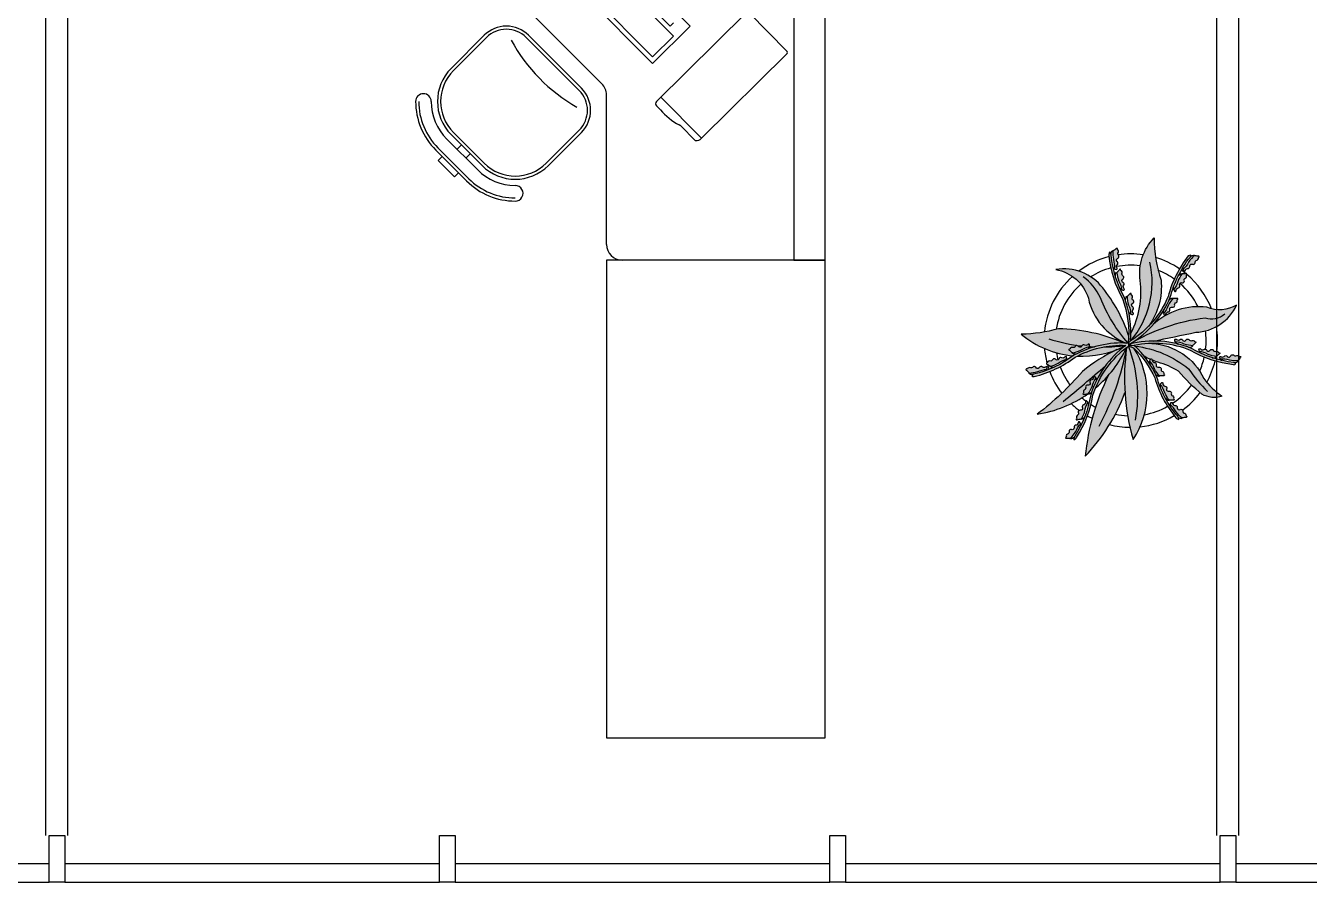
# Model space of a CAD drawing. Header units: millimetres. Extents: x 0 to 86.4, y -30.6 to 19.1.
# Drawn here: x 7.53 to 11.641, y -0.2 to 2.544 of the extents above; entities that cross this region are included whole.
import ezdxf

# ---------------------------------------------------------------- set-up
doc = ezdxf.new("R2010")
doc.units = ezdxf.units.MM
for name, color, linetype in [('AR-DIV', 2, 'Continuous'), ('AR-ESQ', 2, 'Continuous'), ('AR-MOB', 2, 'Continuous')]:
    doc.layers.add(name, color=color, linetype=linetype)

# ---------------------------------------------------------------- blocks, each defined once
blk = doc.blocks.new('vasoagave')
h = blk.add_hatch(color=46)
h.paths.add_polyline_path([(37.8742, -5.5453, 0.053592), (37.8766, -5.5423, 0.407602), (37.8766, -5.5391, 0.137601), (37.8747, -5.5391, -0.346374), (37.8706, -5.5375, 0.235862), (37.8638, -5.5368, -0.475919), (37.8532, -5.536, 0.424909), (37.8448, -5.5392, -0.556425), (37.8348, -5.5434, 0.388854), (37.8264, -5.5407, -0.373235), (37.8146, -5.5447, 0.553418), (37.8089, -5.546, 0.171279), (37.8129, -5.5526, -0.105749), (37.8417, -5.554, 0.046094), (37.8678, -5.5539, 0.017076), (37.8703, -5.5516, 0.020786), (37.8711, -5.5502, -0.029999)])
h.paths.add_polyline_path([(37.959, -5.5576, 0.137601), (37.9572, -5.5574, -0.346374), (37.9532, -5.5556, 0.235862), (37.9464, -5.5544, -0.475919), (37.936, -5.5528, 0.424909), (37.9274, -5.5554, -0.556425), (37.9171, -5.5588, 0.388854), (37.9089, -5.5556, -0.373235), (37.8968, -5.5587, 0.553418), (37.891, -5.5596, 0.171279), (37.8946, -5.5665, -0.105749), (37.9232, -5.57, 0.046094), (37.9492, -5.5717, 0.017076), (37.9519, -5.5696, 0.020786), (37.9528, -5.5683, -0.029999), (37.9562, -5.5636, 0.053592), (37.9589, -5.5608, 0.407602)])
h.paths.add_polyline_path([(38.0252, -5.5611, 0.053592), (38.0272, -5.5578, 0.407602), (38.0268, -5.5547, 0.137601), (38.0249, -5.5549, -0.346374), (38.0206, -5.5539, 0.235862), (38.0138, -5.5541, -0.475919), (38.0032, -5.5548, 0.424909), (37.9953, -5.559, -0.556425), (37.986, -5.5646, 0.388854), (37.9773, -5.5631, -0.373235), (37.9661, -5.5686, 0.553418), (37.9606, -5.5707, 0.171279), (37.9655, -5.5767, -0.105749), (37.9942, -5.5742, 0.046094), (38.0201, -5.5706, 0.017076), (38.0223, -5.5679, 0.020786), (38.0229, -5.5665, -0.029999)])
h.paths.add_polyline_path([(37.8487, -5.4128, 0.017076), (37.8489, -5.4094, 0.020786), (37.8486, -5.4078, -0.029999), (37.8473, -5.4021, 0.053592), (37.8471, -5.3983, 0.407602), (37.8448, -5.396, 0.137601), (37.8435, -5.3972, -0.346374), (37.8394, -5.399, 0.235862), (37.834, -5.4032, -0.475919), (37.8258, -5.4098, 0.424909), (37.8219, -5.4179, -0.556425), (37.8176, -5.4279, 0.388854), (37.8097, -5.4318, -0.373235), (37.8038, -5.4428, 0.553418), (37.8006, -5.4477, 0.171279), (37.8081, -5.4497, -0.105749), (37.8299, -5.4309, 0.046094)])
h.paths.add_polyline_path([(37.9199, -5.3695, 0.017076), (37.9204, -5.3662, 0.020786), (37.9202, -5.3646, -0.029999), (37.9194, -5.3588, 0.053592), (37.9194, -5.3549, 0.407602), (37.9173, -5.3525, 0.137601), (37.9159, -5.3537, -0.346374), (37.9116, -5.3551, 0.235862), (37.9059, -5.3589, -0.475919), (37.8973, -5.3649, 0.424909), (37.8928, -5.3727, -0.556425), (37.8878, -5.3823, 0.388854), (37.8796, -5.3856, -0.373235), (37.873, -5.3962, 0.553418), (37.8694, -5.4008, 0.171279), (37.8768, -5.4034, -0.105749), (37.8999, -5.3862, 0.046094)])
h.paths.add_polyline_path([(37.9704, -5.3198, 0.017076), (37.9702, -5.3164, 0.020786), (37.9696, -5.3149, -0.029999), (37.9676, -5.3094, 0.053592), (37.9669, -5.3056, 0.407602), (37.9643, -5.3037, 0.137601), (37.9632, -5.3051, -0.346374), (37.9593, -5.3074, 0.235862), (37.9545, -5.3123, -0.475919), (37.9474, -5.32, 0.424909), (37.9446, -5.3285, -0.556425), (37.9416, -5.339, 0.388854), (37.9343, -5.3439, -0.373235), (37.93, -5.3556, 0.553418), (37.9275, -5.3609, 0.171279), (37.9352, -5.3619, -0.105749), (37.9542, -5.3403, 0.046094)])
h.paths.add_polyline_path([(37.6313, -5.2454, 0.235862), (37.6288, -5.239, -0.346374), (37.6262, -5.2354, 0.137601), (37.6257, -5.2336, 0.407602), (37.6226, -5.2344, 0.053592), (37.6204, -5.2376, -0.029999), (37.6164, -5.2418, 0.020786), (37.6152, -5.2429, 0.017076), (37.6137, -5.246, 0.046094), (37.6204, -5.2712, -0.105749), (37.6294, -5.2986, 0.171279), (37.6368, -5.3007, 0.553418), (37.6366, -5.2949, -0.373235), (37.6373, -5.2824, 0.388854), (37.6325, -5.275, -0.556425), (37.634, -5.2642, 0.424909), (37.6348, -5.2553, -0.475919)])
h.paths.add_polyline_path([(37.6629, -5.3164, -0.475919), (37.6574, -5.3074, 0.235862), (37.6536, -5.3017, -0.346374), (37.6503, -5.2987, 0.137601), (37.6495, -5.2971, 0.407602), (37.6466, -5.2985, 0.053592), (37.6451, -5.3021, -0.029999), (37.642, -5.307, 0.020786), (37.6412, -5.3084, 0.017076), (37.6403, -5.3117, 0.046094), (37.6521, -5.3349, -0.105749), (37.6665, -5.3599, 0.171279), (37.6742, -5.3604, 0.553418), (37.6728, -5.3548, -0.373235), (37.6709, -5.3424, 0.388854), (37.6647, -5.3362, -0.556425), (37.6639, -5.3253, 0.424909)])
h.paths.add_polyline_path([(37.7059, -5.3767, 0.235862), (37.7026, -5.3707, -0.346374), (37.6995, -5.3674, 0.137601), (37.6987, -5.3658, 0.407602), (37.6958, -5.367, 0.053592), (37.694, -5.3704, -0.029999), (37.6906, -5.3751, 0.020786), (37.6897, -5.3764, 0.017076), (37.6885, -5.3796, 0.046094), (37.6986, -5.4037, -0.105749), (37.7112, -5.4296, 0.171279), (37.7188, -5.4307, 0.553418), (37.7178, -5.425, -0.373235), (37.7168, -5.4126, 0.388854), (37.7111, -5.4058, -0.556425), (37.7111, -5.395, 0.424909), (37.7107, -5.386, -0.475919)])
h.paths.add_polyline_path([(37.6291, -5.4928, 0.424909), (37.6227, -5.4866, -0.475919), (37.6127, -5.4831, 0.235862), (37.6062, -5.4811, -0.346374), (37.6017, -5.4808, 0.137601), (37.6, -5.4801, 0.407602), (37.5987, -5.483, 0.053592), (37.5998, -5.4868, -0.029999), (37.6006, -5.4925, 0.020786), (37.6008, -5.4941, 0.017076), (37.6022, -5.4972, 0.046094), (37.6261, -5.5077, -0.105749), (37.6531, -5.5178, 0.171279), (37.6594, -5.5133, 0.553418), (37.6547, -5.5099, -0.373235), (37.6454, -5.5015, 0.388854), (37.6366, -5.5006, -0.556425)])
h.paths.add_polyline_path([(37.5638, -5.4824, 0.388854), (37.555, -5.4822, -0.556425), (37.5469, -5.4749, 0.424909), (37.54, -5.4692, -0.475919), (37.5299, -5.4664, 0.235862), (37.5232, -5.4649, -0.346374), (37.5187, -5.465, 0.137601), (37.517, -5.4644, 0.407602), (37.5159, -5.4674, 0.053592), (37.5173, -5.471, -0.029999), (37.5185, -5.4767, 0.020786), (37.5188, -5.4783, 0.017076), (37.5204, -5.4813, 0.046094), (37.545, -5.49, -0.105749), (37.5726, -5.4981, 0.171279), (37.5786, -5.4932, 0.553418), (37.5737, -5.4901, -0.373235)])
h.paths.add_polyline_path([(37.4831, -5.4513, 0.424909), (37.4776, -5.4443, -0.475919), (37.4681, -5.4395, 0.235862), (37.462, -5.4366, -0.346374), (37.4576, -5.4358, 0.137601), (37.456, -5.4348, 0.407602), (37.4543, -5.4375, 0.053592), (37.4549, -5.4414, -0.029999), (37.4549, -5.4472, 0.020786), (37.4549, -5.4488, 0.017076), (37.4558, -5.4521, 0.046094), (37.4781, -5.4657, -0.105749), (37.5035, -5.4793, 0.171279), (37.5103, -5.4757, 0.553418), (37.5061, -5.4717, -0.373235), (37.498, -5.4622, 0.388854), (37.4895, -5.4601, -0.556425)])
for color, points in [(46, [(37.6808, -5.383, -0.104349), (37.6108, -5.259, 0.179677), (37.6062, -5.2532, 0.208387), (37.6039, -5.2611, 0.103963), (37.6749, -5.3874, -0.152999), (37.7246, -5.5666), (37.7262, -5.5765), (37.7315, -5.5756, -0.001738), (37.7317, -5.5714, 0.157105)]), (83, [(37.8208, -5.222, -0.243548), (37.7734, -5.304, 0.225409), (37.7222, -5.4776, -0.074441), (37.7317, -5.5714, 0.001738), (37.7315, -5.5756, -0.060767), (37.7663, -5.5069, 0.004947), (37.8191, -5.379, 0.285927)]), (83, [(37.6191, -5.3767, -0.08539), (37.4946, -5.3184, 0.235391), (37.5821, -5.4323, -0.152612), (37.7046, -5.5518, -0.019581), (37.7246, -5.5666, 0.060524), (37.718, -5.4919, 0.179352)]), (46, [(37.8581, -5.4253, 0.103963), (37.9734, -5.3376, 0.157902), (37.9744, -5.3296, 0.197688), (37.9679, -5.3328, -0.104349), (37.8545, -5.4189, 0.160516), (37.7315, -5.5756), (37.739, -5.5737), (37.7433, -5.5652, -0.148652)]), (83, [(37.8908, -5.4946, 0.048472), (37.9943, -5.4739, 0.225349), (38.0358, -5.4247, -0.082686), (37.9564, -5.4411, 0.275327), (37.7697, -5.515, 0.045664), (37.7433, -5.5652, -0.03625), (37.7889, -5.5584, 0.019389), (37.8093, -5.5473, -0.029643), (37.8089, -5.546, -0.501117), (37.8142, -5.5443, 0.016296), (37.8303, -5.5334, -0.065712)]), (46, [(37.5989, -5.505, -0.104349), (37.4627, -5.4634, 0.136677), (37.4516, -5.4618, 0.148775), (37.4592, -5.4698, 0.103963), (37.5977, -5.5122, -0.117548), (37.7263, -5.5775), (37.7246, -5.5666, 0.111316)]), (83, [(37.7071, -5.5624, 0.086981), (37.5344, -5.5448, 0.27519), (37.4006, -5.6362, -0.282193), (37.5357, -5.6018, 0.24691), (37.7223, -5.5828, -0.005218), (37.7263, -5.5775, 0.019634)]), (46, [(37.7276, -5.5878, 0.156141), (37.7954, -5.7697, -0.104349), (37.8763, -5.8869, 0.136677), (37.8839, -5.895, 0.148775), (37.883, -5.884, 0.103963), (37.8008, -5.7647, -0.160083), (37.7347, -5.5822), (37.7262, -5.5765), (37.7263, -5.5775, 0.142807), (37.6605, -5.7431, -0.104436), (37.6382, -5.8838, 0.239734), (37.6391, -5.8919, 0.266782), (37.645, -5.8863, 0.103963), (37.6678, -5.7432, -0.136366)]), (83, [(37.7347, -5.5822), (37.739, -5.5737), (37.7315, -5.5756), (37.7262, -5.5765)]), (46, [(37.8677, -5.5624, 0.098686), (37.7433, -5.5652), (37.739, -5.5737), (37.7347, -5.5822), (37.75, -5.5712, -0.094063), (37.866, -5.5695, 0.103963), (38.0099, -5.5855, 0.148775), (38.02, -5.5812, 0.136677), (38.0092, -5.5783, -0.104349)]), (83, [(37.7347, -5.5822, 0.00567), (37.735, -5.5892, 0.105085), (37.9901, -5.7379, 0.297744), (37.75, -5.5712)]), (83, [(37.735, -5.5892, -0.070439), (37.7757, -5.687, 0.092004), (37.9484, -5.895, 0.101098), (37.8515, -5.6751, -0.051082)])]:
    blk.add_hatch(color=color).paths.add_polyline_path(points)
h = blk.add_hatch(color=83)
h.paths.add_polyline_path([(37.6752, -5.6732, -0.075669), (37.7186, -5.5878, 0.099077), (37.5626, -5.736, -0.060442), (37.5101, -5.8441, 0.151104), (37.6606, -5.7459, 0.002055), (37.6605, -5.7431, -0.008291), (37.6617, -5.7326, -0.26631), (37.6514, -5.7433, 0.00464), (37.6523, -5.7409, -0.017076), (37.6495, -5.7427, -0.020786), (37.6479, -5.7431, 0.029999), (37.6423, -5.7447, -0.053592), (37.6388, -5.7463, -0.407602), (37.6357, -5.7454, -0.151372), (37.6363, -5.7434, 0.332142), (37.6358, -5.7392, -0.235862), (37.6369, -5.7324, 0.475919), (37.6389, -5.7221, -0.424909), (37.6442, -5.7148, 0.556425), (37.6509, -5.7063, -0.388854), (37.6506, -5.6975, 0.373235), (37.6576, -5.6871, -0.553418), (37.6603, -5.682, -0.141541), (37.6651, -5.6864, 0.007335)])
h.paths.add_polyline_path([(37.7279, -5.5929, -0.003994), (37.7276, -5.5878, -0.031114), (37.6923, -5.6489, 0.072811), (37.6686, -5.7358, 0.129319)])
h = blk.add_hatch(color=83)
h.paths.add_polyline_path([(37.7279, -5.5929, -0.021597), (37.7232, -5.6187, 0.060076), (37.7186, -5.7497, -0.054246), (37.7501, -5.9461, 0.11749), (37.7877, -5.775, -0.010227), (37.7871, -5.777, -0.020786), (37.7863, -5.7784, 0.029999), (37.7833, -5.7834, -0.053592), (37.7819, -5.787, -0.407602), (37.779, -5.7884, -0.151372), (37.7781, -5.7867, 0.332142), (37.7748, -5.7839, -0.235862), (37.771, -5.7782, 0.475919), (37.7653, -5.7693, -0.424909), (37.7641, -5.7604, 0.556425), (37.7631, -5.7496, -0.388854), (37.7568, -5.7435, 0.373235), (37.7547, -5.7312, -0.553418), (37.7531, -5.7255, -0.171279), (37.7609, -5.7259, -0.004308), (37.7605, -5.7248, -0.168963), (37.7702, -5.7326, -0.116186)])
h.paths.add_polyline_path([(37.735, -5.5892, 0.13322), (37.7858, -5.7439, 0.109044)])
h = blk.add_hatch(color=46)
h.paths.add_polyline_path([(37.6657, -5.6876, 0.171279), (37.6603, -5.682, 0.553418), (37.6576, -5.6871, -0.373235), (37.6506, -5.6975, 0.388854), (37.6509, -5.7063, -0.556425), (37.6442, -5.7148, 0.424909), (37.6389, -5.7221, -0.475919), (37.6369, -5.7324, 0.235862), (37.6358, -5.7392, -0.346374), (37.6362, -5.7436, 0.137601), (37.6357, -5.7454, 0.407602), (37.6388, -5.7463, 0.053592), (37.6423, -5.7447, -0.029999), (37.6479, -5.7431, 0.020786), (37.6495, -5.7427, 0.017076), (37.6523, -5.7409, 0.046094), (37.6594, -5.7157, -0.105749)])
h.paths.add_polyline_path([(37.6531, -5.7985, -0.105749), (37.6573, -5.77, 0.171279), (37.6516, -5.7648, 0.553418), (37.6492, -5.7701, -0.373235), (37.643, -5.7809, 0.388854), (37.644, -5.7897, -0.556425), (37.6379, -5.7987, 0.424909), (37.6332, -5.8063, -0.475919), (37.6319, -5.8168, 0.235862), (37.6312, -5.8236, -0.346374), (37.632, -5.828, 0.137601), (37.6316, -5.8298, 0.407602), (37.6348, -5.8305, 0.053592), (37.6382, -5.8286, -0.029999), (37.6436, -5.8266, 0.020786), (37.6451, -5.8261, 0.017076), (37.6479, -5.8241, 0.046094)])
h.paths.add_polyline_path([(37.6483, -5.8411, 0.171279), (37.6438, -5.8348, 0.553418), (37.6404, -5.8396, -0.373235), (37.6321, -5.8489, 0.388854), (37.6312, -5.8576, -0.556425), (37.6234, -5.8652, 0.424909), (37.6172, -5.8717, -0.475919), (37.6138, -5.8816, 0.235862), (37.6117, -5.8882, -0.346374), (37.6115, -5.8926, 0.137601), (37.6108, -5.8943, 0.407602), (37.6137, -5.8956, 0.053592), (37.6174, -5.8945, -0.029999), (37.6232, -5.8937, 0.020786), (37.6248, -5.8935, 0.017076), (37.6279, -5.8921, 0.046094), (37.6383, -5.8681, -0.105749)])
h.paths.add_polyline_path([(37.7757, -5.7506, -0.105749), (37.7609, -5.7259, 0.171279), (37.7531, -5.7255, 0.553418), (37.7547, -5.7312, -0.373235), (37.7568, -5.7435, 0.388854), (37.7631, -5.7496, -0.556425), (37.7641, -5.7604, 0.424909), (37.7653, -5.7693, -0.475919), (37.771, -5.7782, 0.235862), (37.7748, -5.7839, -0.346374), (37.7781, -5.7868, 0.137601), (37.779, -5.7884, 0.407602), (37.7819, -5.787, 0.053592), (37.7833, -5.7834, -0.029999), (37.7863, -5.7784, 0.020786), (37.7871, -5.777, 0.017076), (37.788, -5.7737, 0.046094)])
h.paths.add_polyline_path([(37.8283, -5.8149, -0.105749), (37.8117, -5.7914, 0.171279), (37.8039, -5.7915, 0.553418), (37.8059, -5.797, -0.373235), (37.8089, -5.8091, 0.388854), (37.8156, -5.8148, -0.556425), (37.8174, -5.8255, 0.424909), (37.8192, -5.8343, -0.475919), (37.8255, -5.8428, 0.235862), (37.8298, -5.8481, -0.346374), (37.8333, -5.8508, 0.137601), (37.8343, -5.8524, 0.407602), (37.837, -5.8507, 0.053592), (37.8382, -5.847, -0.029999), (37.8408, -5.8418, 0.020786), (37.8416, -5.8404, 0.017076), (37.8421, -5.837, 0.046094)])
h.paths.add_polyline_path([(37.8656, -5.8755, -0.105749), (37.8542, -5.8491, 0.171279), (37.8466, -5.8476, 0.553418), (37.8474, -5.8534, -0.373235), (37.8478, -5.8659, 0.388854), (37.8532, -5.8728, -0.556425), (37.8527, -5.8837, 0.424909), (37.8527, -5.8927, -0.475919), (37.8571, -5.9022, 0.235862), (37.8602, -5.9084, -0.346374), (37.8631, -5.9117, 0.137601), (37.8638, -5.9134, 0.407602), (37.8668, -5.9124, 0.053592), (37.8687, -5.909, -0.029999), (37.8723, -5.9044, 0.020786), (37.8733, -5.9032, 0.017076), (37.8746, -5.9, 0.046094)])
at = {"color": 94}
for p, q in [((37.7246, -5.5666), (37.7263, -5.5775)), ((37.75, -5.5712), (37.7347, -5.5822)), ((37.7433, -5.5652), (37.739, -5.5737))]:
    blk.add_line(p, q, dxfattribs=at)
for p, q in [((37.7315, -5.5756), (37.7262, -5.5765)), ((37.7262, -5.5765), (37.7347, -5.5822)), ((37.739, -5.5737), (37.7315, -5.5756))]:
    blk.add_line(p, q)
for points in [[(37.7317, -5.5714, 0.157105), (37.6808, -5.383, -0.104349), (37.6108, -5.259, 0.179677), (37.6062, -5.2532, 0.208387), (37.6039, -5.2611, 0.103963), (37.6749, -5.3874, -0.152999), (37.7246, -5.5666, -0.160083)], [(37.6095, -5.2563, -0.2377), (37.6133, -5.2434, 0.050745), (37.6204, -5.2712, -0.110108), (37.6295, -5.2997, -0.087707), (37.6246, -5.2953)], [(37.6294, -5.2986, 0.171279), (37.6368, -5.3007, 0.553418), (37.6366, -5.2949, -0.373235), (37.6373, -5.2824, 0.388854), (37.6325, -5.275, -0.556425), (37.634, -5.2642, 0.424909), (37.6348, -5.2553, -0.475919), (37.6313, -5.2454, 0.235862), (37.6288, -5.239, -0.346374), (37.6262, -5.2354, 0.137601), (37.6257, -5.2336, 0.407602), (37.6226, -5.2344, 0.053592), (37.6204, -5.2376, -0.029999), (37.6164, -5.2418, 0.020786), (37.6152, -5.2429, 0.017076), (37.6137, -5.246)], [(37.7663, -5.5069, 0.004947), (37.8191, -5.379, 0.285927), (37.8208, -5.222, -0.243548), (37.7734, -5.304, 0.225409), (37.7222, -5.4776)], [(37.6665, -5.3599, 0.171279), (37.6742, -5.3604, 0.553418), (37.6728, -5.3548, -0.373235), (37.6709, -5.3424, 0.388854), (37.6647, -5.3362, -0.556425), (37.6639, -5.3253, 0.424909), (37.6629, -5.3164, -0.475919), (37.6574, -5.3074, 0.235862), (37.6536, -5.3017, -0.346374), (37.6503, -5.2987, 0.137601), (37.6495, -5.2971, 0.407602), (37.6466, -5.2985, 0.053592), (37.6451, -5.3021, -0.029999), (37.642, -5.307, 0.020786), (37.6412, -5.3084, 0.017076), (37.6403, -5.3117)], [(37.7046, -5.5518, 0.152612), (37.5821, -5.4323, -0.235391), (37.4946, -5.3184, 0.08539), (37.6191, -5.3767, -0.179352), (37.718, -5.4919)], [(37.639, -5.324, -0.265003), (37.6394, -5.3092, 0.050745), (37.6521, -5.3349, -0.110108), (37.6669, -5.361, -0.133478), (37.6588, -5.3552)], [(37.9679, -5.3328, -0.104349), (37.8545, -5.4189, 0.160516), (37.7315, -5.5756, 0.160516)], [(37.9734, -5.3376, -0.103963), (37.8581, -5.4253, 0.148652), (37.7433, -5.5652, 0.160083)], [(37.9352, -5.3619, -0.171279), (37.9275, -5.3609, -0.553418), (37.93, -5.3556, 0.373235), (37.9343, -5.3439, -0.388854), (37.9416, -5.339, 0.556425), (37.9446, -5.3285, -0.424909), (37.9474, -5.32, 0.475919), (37.9545, -5.3123, -0.235862), (37.9593, -5.3074, 0.346374), (37.9632, -5.3051, -0.137601), (37.9643, -5.3037, -0.407602), (37.9669, -5.3056, -0.053592), (37.9676, -5.3094, 0.029999), (37.9696, -5.3149, -0.020786), (37.9702, -5.3164, -0.017076), (37.9704, -5.3198)], [(37.9702, -5.3309, 0.2377), (37.9718, -5.3176, -0.050745), (37.9542, -5.3403, 0.110108), (37.9346, -5.3629, 0.087707), (37.9408, -5.3608)], [(37.6864, -5.3919, -0.26631), (37.6878, -5.3771, 0.050745), (37.6986, -5.4037, -0.110108), (37.7114, -5.4308, -0.168963), (37.7025, -5.4222)], [(37.7112, -5.4296, 0.171279), (37.7188, -5.4307, 0.553418), (37.7178, -5.425, -0.373235), (37.7168, -5.4126, 0.388854), (37.7111, -5.4058, -0.556425), (37.7111, -5.395, 0.424909), (37.7107, -5.386, -0.475919), (37.7059, -5.3767, 0.235862), (37.7026, -5.3707, -0.346374), (37.6995, -5.3674, 0.137601), (37.6987, -5.3658, 0.407602), (37.6958, -5.367, 0.053592), (37.694, -5.3704, -0.029999), (37.6906, -5.3751, 0.020786), (37.6897, -5.3764, 0.017076), (37.6885, -5.3796)], [(37.8768, -5.4034, -0.171279), (37.8694, -5.4008, -0.553418), (37.873, -5.3962, 0.373235), (37.8796, -5.3856, -0.388854), (37.8878, -5.3823, 0.556425), (37.8928, -5.3727, -0.424909), (37.8973, -5.3649, 0.475919), (37.9059, -5.3589, -0.235862), (37.9116, -5.3551, 0.346374), (37.9159, -5.3537, -0.137601), (37.9173, -5.3525, -0.407602), (37.9194, -5.3549, -0.053592), (37.9194, -5.3588, 0.029999), (37.9202, -5.3646, -0.020786), (37.9204, -5.3662, -0.017076), (37.9199, -5.3695)], [(37.9162, -5.3814, 0.265003), (37.9218, -5.3676, -0.050745), (37.8999, -5.3862, 0.110108), (37.876, -5.4043, 0.133478), (37.8857, -5.4022)], [(37.7697, -5.515, -0.275327), (37.9564, -5.4411, 0.082686), (38.0358, -5.4247, -0.225349), (37.9943, -5.4739, -0.048472), (37.8908, -5.4946, 0.065712), (37.8303, -5.5334, -0.016296), (37.8142, -5.5443)], [(37.8081, -5.4497, -0.171279), (37.8006, -5.4477, -0.553418), (37.8038, -5.4428, 0.373235), (37.8097, -5.4318, -0.388854), (37.8176, -5.4279, 0.556425), (37.8219, -5.4179, -0.424909), (37.8258, -5.4098, 0.475919), (37.834, -5.4032, -0.235862), (37.8394, -5.399, 0.346374), (37.8435, -5.3972, -0.137601), (37.8448, -5.396, -0.407602), (37.8471, -5.3983, -0.053592), (37.8473, -5.4021, 0.029999), (37.8486, -5.4078, -0.020786), (37.8489, -5.4094, -0.017076), (37.8487, -5.4128)], [(37.8458, -5.4249, 0.26631), (37.8504, -5.4108, -0.050745), (37.8299, -5.4309, 0.110108), (37.8074, -5.4506, 0.168963), (37.819, -5.4463)], [(37.7246, -5.5666, 0.111316), (37.5989, -5.505, -0.104349), (37.4627, -5.4634, 0.136677), (37.4516, -5.4618, 0.148775), (37.4592, -5.4698, 0.103963), (37.5977, -5.5122, -0.117548), (37.7263, -5.5775, -0.160083)], [(37.4599, -5.4624, -0.2377), (37.4537, -5.4505, 0.050745), (37.4781, -5.4657, -0.110108), (37.5043, -5.4801, -0.087707), (37.4978, -5.4803)], [(37.5035, -5.4793, 0.171279), (37.5103, -5.4757, 0.553418), (37.5061, -5.4717, -0.373235), (37.498, -5.4622, 0.388854), (37.4895, -5.4601, -0.556425), (37.4831, -5.4513, 0.424909), (37.4776, -5.4443, -0.475919), (37.4681, -5.4395, 0.235862), (37.462, -5.4366, -0.346374), (37.4576, -5.4358, 0.137601), (37.456, -5.4348, 0.407602), (37.4543, -5.4375, 0.053592), (37.4549, -5.4414, -0.029999), (37.4549, -5.4472, 0.020786), (37.4549, -5.4488, 0.017076), (37.4558, -5.4521)], [(37.5726, -5.4981, 0.171279), (37.5786, -5.4932, 0.553418), (37.5737, -5.4901, -0.373235), (37.5638, -5.4824, 0.388854), (37.555, -5.4822, -0.556425), (37.5469, -5.4749, 0.424909), (37.54, -5.4692, -0.475919), (37.5299, -5.4664, 0.235862), (37.5232, -5.4649, -0.346374), (37.5187, -5.465, 0.137601), (37.517, -5.4644, 0.407602), (37.5159, -5.4674, 0.053592), (37.5173, -5.471, -0.029999), (37.5185, -5.4767, 0.020786), (37.5188, -5.4783, 0.017076), (37.5204, -5.4813)], [(37.528, -5.4911, -0.265003), (37.518, -5.4801, 0.050745), (37.545, -5.49, -0.110108), (37.5737, -5.4987, -0.133478), (37.5639, -5.5001)], [(37.6531, -5.5178, 0.171279), (37.6594, -5.5133, 0.553418), (37.6547, -5.5099, -0.373235), (37.6454, -5.5015, 0.388854), (37.6366, -5.5006, -0.556425), (37.6291, -5.4928, 0.424909), (37.6227, -5.4866, -0.475919), (37.6127, -5.4831, 0.235862), (37.6062, -5.4811, -0.346374), (37.6017, -5.4808, 0.137601), (37.6, -5.4801, 0.407602), (37.5987, -5.483, 0.053592), (37.5998, -5.4868, -0.029999), (37.6006, -5.4925, 0.020786), (37.6008, -5.4941, 0.017076), (37.6022, -5.4972)], [(37.6091, -5.5076, -0.26631), (37.5999, -5.4959, 0.050745), (37.6261, -5.5077, -0.110108), (37.6541, -5.5185, -0.168963), (37.6417, -5.5184)], [(37.7071, -5.5624, 0.086981), (37.5344, -5.5448, 0.27519), (37.4006, -5.6362, -0.282193), (37.5357, -5.6018, 0.24691), (37.7223, -5.5828)], [(37.8129, -5.5526, -0.171279), (37.8089, -5.546, -0.553418), (37.8146, -5.5447, 0.373235), (37.8264, -5.5407, -0.388854), (37.8348, -5.5434, 0.556425), (37.8448, -5.5392, -0.424909), (37.8532, -5.536, 0.475919), (37.8638, -5.5368, -0.235862), (37.8706, -5.5375, 0.346374), (37.8747, -5.5391, -0.137601), (37.8766, -5.5391, -0.407602), (37.8766, -5.5423, -0.053592), (37.8742, -5.5453, 0.029999), (37.8711, -5.5502, -0.020786), (37.8703, -5.5516, -0.017076), (37.8678, -5.5539)], [(37.7186, -5.5878, 0.099077), (37.5626, -5.736, -0.060442), (37.5101, -5.8441, 0.151104), (37.6606, -5.7459)], [(37.7263, -5.5775, 0.142807), (37.6605, -5.7431, -0.104349), (37.6382, -5.8837, 0.243221), (37.6391, -5.8919, 0.266782), (37.645, -5.8863, 0.103963), (37.6678, -5.7432, -0.136366), (37.7276, -5.5878, -0.160083)], [(37.7276, -5.5878, 0.156141), (37.7954, -5.7697, -0.104349), (37.8763, -5.8869, 0.136677), (37.8839, -5.895, 0.148775), (37.883, -5.884, 0.103963), (37.8008, -5.7647, -0.160083), (37.7347, -5.5822, -0.160083)], [(37.735, -5.5892, 0.105085), (37.9901, -5.7379, 0.297744), (37.75, -5.5712)], [(37.75, -5.5712, -0.094063), (37.866, -5.5695, 0.103963), (38.0099, -5.5855, 0.148775), (38.02, -5.5812, 0.136677), (38.0092, -5.5783, -0.104349), (37.8677, -5.5624, 0.098686), (37.7433, -5.5652, 0.160516)], [(37.8573, -5.5607, 0.26631), (37.8704, -5.5536, -0.050745), (37.8417, -5.554, 0.110108), (37.8118, -5.5528, 0.168963), (37.8232, -5.5577)], [(37.8946, -5.5665, -0.171279), (37.891, -5.5596, -0.553418), (37.8968, -5.5587, 0.373235), (37.9089, -5.5556, -0.388854), (37.9171, -5.5588, 0.556425), (37.9274, -5.5554, -0.424909), (37.936, -5.5528, 0.475919), (37.9464, -5.5544, -0.235862), (37.9532, -5.5556, 0.346374), (37.9572, -5.5574, -0.137601), (37.959, -5.5576, -0.407602), (37.9589, -5.5608, -0.053592), (37.9562, -5.5636, 0.029999), (37.9528, -5.5683, -0.020786), (37.9519, -5.5696, -0.017076), (37.9492, -5.5717)], [(37.9383, -5.5778, 0.265003), (37.9518, -5.5717, -0.050745), (37.9232, -5.57, 0.110108), (37.8934, -5.5666, 0.133478), (37.9019, -5.5718)], [(37.9655, -5.5767, -0.171279), (37.9606, -5.5707, -0.553418), (37.9661, -5.5686, 0.373235), (37.9773, -5.5631, -0.388854), (37.986, -5.5646, 0.556425), (37.9953, -5.559, -0.424909), (38.0032, -5.5548, 0.475919), (38.0138, -5.5541, -0.235862), (38.0206, -5.5539, 0.346374), (38.0249, -5.5549, -0.137601), (38.0268, -5.5547, -0.407602), (38.0272, -5.5578, -0.053592), (38.0252, -5.5611, 0.029999), (38.0229, -5.5665, -0.020786), (38.0223, -5.5679, -0.017076), (38.0201, -5.5706)], [(38.0122, -5.5785, 0.2377), (38.0226, -5.5699, -0.050745), (37.9942, -5.5742, 0.110108), (37.9644, -5.5771, 0.087707), (37.9704, -5.5798)], [(37.7232, -5.6187, 0.060076), (37.7186, -5.7497, -0.054246), (37.7501, -5.9461, 0.11749), (37.7877, -5.775)], [(37.6657, -5.6876, 0.171279), (37.6603, -5.682, 0.553418), (37.6576, -5.6871, -0.373235), (37.6506, -5.6975, 0.388854), (37.6509, -5.7063, -0.556425), (37.6442, -5.7148, 0.424909), (37.6389, -5.7221, -0.475919), (37.6369, -5.7324, 0.235862), (37.6358, -5.7392, -0.346374), (37.6362, -5.7436, 0.137601), (37.6357, -5.7454, 0.407602), (37.6388, -5.7463, 0.053592), (37.6423, -5.7447, -0.029999), (37.6479, -5.7431, 0.020786), (37.6495, -5.7427, 0.017076), (37.6523, -5.7409)], [(37.6617, -5.7326, -0.26631), (37.6514, -5.7433, 0.050745), (37.6594, -5.7157, -0.110108), (37.6662, -5.6865, -0.168963), (37.6679, -5.6989)], [(37.7757, -5.687, 0.092004), (37.9484, -5.895, 0.101098), (37.8515, -5.6751)], [(37.7609, -5.7259, 0.171279), (37.7531, -5.7255, 0.553418), (37.7547, -5.7312, -0.373235), (37.7568, -5.7435, 0.388854), (37.7631, -5.7496, -0.556425), (37.7641, -5.7604, 0.424909), (37.7653, -5.7693, -0.475919), (37.771, -5.7782, 0.235862), (37.7748, -5.7839, -0.346374), (37.7781, -5.7868, 0.137601), (37.779, -5.7884, 0.407602), (37.7819, -5.787, 0.053592), (37.7833, -5.7834, -0.029999), (37.7863, -5.7784, 0.020786), (37.7871, -5.777, 0.017076), (37.788, -5.7737)], [(37.789, -5.7612, -0.26631), (37.7889, -5.7761, 0.050745), (37.7757, -5.7506, -0.110108), (37.7605, -5.7248, -0.168963), (37.7702, -5.7326)], [(37.6573, -5.77, 0.171279), (37.6516, -5.7648, 0.553418), (37.6492, -5.7701, -0.373235), (37.643, -5.7809, 0.388854), (37.644, -5.7897, -0.556425), (37.6379, -5.7987, 0.424909), (37.6332, -5.8063, -0.475919), (37.6319, -5.8168, 0.235862), (37.6312, -5.8236, -0.346374), (37.632, -5.828, 0.137601), (37.6316, -5.8298, 0.407602), (37.6348, -5.8305, 0.053592), (37.6382, -5.8286, -0.029999), (37.6436, -5.8266, 0.020786), (37.6451, -5.8261, 0.017076), (37.6479, -5.8241)], [(37.6566, -5.8152, -0.265003), (37.6471, -5.8266, 0.050745), (37.6531, -5.7985, -0.110108), (37.6578, -5.7689, -0.133478), (37.6605, -5.7784)], [(37.8117, -5.7914, 0.171279), (37.8039, -5.7915, 0.553418), (37.8059, -5.797, -0.373235), (37.8089, -5.8091, 0.388854), (37.8156, -5.8148, -0.556425), (37.8174, -5.8255, 0.424909), (37.8192, -5.8343, -0.475919), (37.8255, -5.8428, 0.235862), (37.8298, -5.8481, -0.346374), (37.8333, -5.8508, 0.137601), (37.8343, -5.8524, 0.407602), (37.837, -5.8507, 0.053592), (37.8382, -5.847, -0.029999), (37.8408, -5.8418, 0.020786), (37.8416, -5.8404, 0.017076), (37.8421, -5.837)], [(37.8423, -5.8246, -0.265003), (37.8433, -5.8394, 0.050745), (37.8283, -5.8149, -0.110108), (37.8112, -5.7903, -0.133478), (37.8198, -5.7953)], [(37.6483, -5.8411, 0.171279), (37.6438, -5.8348, 0.553418), (37.6404, -5.8396, -0.373235), (37.6321, -5.8489, 0.388854), (37.6312, -5.8576, -0.556425), (37.6234, -5.8652, 0.424909), (37.6172, -5.8717, -0.475919), (37.6138, -5.8816, 0.235862), (37.6117, -5.8882, -0.346374), (37.6115, -5.8926, 0.137601), (37.6108, -5.8943, 0.407602), (37.6137, -5.8956, 0.053592), (37.6174, -5.8945, -0.029999), (37.6232, -5.8937, 0.020786), (37.6248, -5.8935, 0.017076), (37.6279, -5.8921)], [(37.6376, -5.8866, -0.2377), (37.6266, -5.8944, 0.050745), (37.6383, -5.8681, -0.110108), (37.649, -5.8402, -0.087707), (37.65, -5.8466)], [(37.8542, -5.8491, 0.171279), (37.8466, -5.8476, 0.553418), (37.8474, -5.8534, -0.373235), (37.8478, -5.8659, 0.388854), (37.8532, -5.8728, -0.556425), (37.8527, -5.8837, 0.424909), (37.8527, -5.8927, -0.475919), (37.8571, -5.9022, 0.235862), (37.8602, -5.9084, -0.346374), (37.8631, -5.9117, 0.137601), (37.8638, -5.9134, 0.407602), (37.8668, -5.9124, 0.053592), (37.8687, -5.909, -0.029999), (37.8723, -5.9044, 0.020786), (37.8733, -5.9032, 0.017076), (37.8746, -5.9)], [(37.8778, -5.8894, -0.2377), (37.8752, -5.9026, 0.050745), (37.8656, -5.8755, -0.110108), (37.854, -5.8479, -0.087707), (37.8593, -5.8519)]]:
    blk.add_lwpolyline(points, format="xyb", dxfattribs=at)
at = {"color": 72}
for points in [[(37.7315, -5.5756, -0.106463), (37.7982, -5.3279, 0.254452), (37.8231, -5.2691, 0.254452)], [(37.7466, -5.5645, -0.143659), (37.9036, -5.4638, 0.055375), (37.997, -5.4542, 0.055375)], [(37.7263, -5.5775, -0.085547), (37.5565, -5.5692, 0.133123), (37.4694, -5.577, 0.133123)]]:
    blk.add_lwpolyline(points, format="xyb", dxfattribs=at)
at = {"color": 45}
for radius, start, end in [(0.2778, 106.2747, 110.0323), (0.2778, 77.2283, 105.4539), (0.2778, 111.5414, 129.1188), (0.2413, 110.4712, 124.4253), (0.2413, 82.4648, 105), (0.2778, 48.7118, 64.9674), (0.2778, 137.4741, 154.1883), (0.2413, 49.2032, 63.1176), (0.2778, 43.5919, 44.6124), (0.2778, 26.9077, 42.0854), (0.2413, 138.5016, 156.7016), (0.2413, 31.7809, 42.9578), (0.2778, 160.2173, 182.5571), (0.2413, 161.0468, 177.8811), (0.2413, 359.4203, 19.5481), (0.2778, 2.3247, 18.8363), (0.2413, 336.0698, 354.9619), (0.2778, 331.8719, 355.7689), (0.2778, 187.9937, 230.0321), (0.2413, 187.2621, 227.2082), (0.2413, 313.8889, 323.4022), (0.2778, 311.5147, 325.2151), (0.2413, 245.0232, 250.7072), (0.2413, 285.1786, 289.1162), (0.2413, 291.3644, 292.0347), (0.2413, 293.8627, 297.7962), (0.2778, 240.9608, 250.6393), (0.2778, 251.6813, 255.1575), (0.2778, 256.6618, 273.0743), (0.2413, 256.0669, 271.9469), (0.2778, 282.3638, 289.4069), (0.2778, 295.8129, 299.3083)]:
    blk.add_arc((37.7241, -5.5658), radius, start, end, dxfattribs=at)
at = {"color": 94}
for centre, radius, start, end in [((37.9751, -5.3391), 0.00955, 94.2047, 138.9346), ((37.9615, -5.3321), 0.0131, 335.0405, 10.9327), ((37.6558, -5.291), 0.2987, 296.473, 300.916), ((37.41, -5.7816), 0.3777, 5.7338, 30.6264), ((37.4265, -5.5516), 0.3042, 322.7295, 352.2037), ((37.2195, -5.3344), 0.5679, 321.6894, 323.3704)]:
    blk.add_arc(centre, radius, start, end, dxfattribs=at)
at = {"color": 72}
for centre, radius, start, end in [((37.4456, -5.6434), 0.2894, 15.3904, 68.7299), ((37.2195, -5.3344), 0.5679, 326.3656, 333.494), ((37.6394, -6.0025), 0.431, 45.0939, 77.2218), ((37.1503, -6.186), 0.8355, 27.2129, 45.5862), ((37.2195, -5.3344), 0.5679, 308.407, 319.2783), ((26.889, -6.896), 10.9244, 5.47042, 6.39714)]:
    blk.add_arc(centre, radius, start, end, dxfattribs=at)
for radius, start, end in [(0.2778, 45.0625, 45.1455), (0.2413, 356.6941, 357.1944), (0.2413, 357.3775, 357.4465), (0.2413, 291, 291.2058)]:
    blk.add_arc((37.7241, -5.5658), radius, start, end)
blk = doc.blocks.new('estacao de trabalho 290 x 150')
at = {"color": 2}
for p, q in [((-1.0978, 1.2468), (-1.1968, 1.1478)), ((-1.184, 1.1862), (-1.1313, 1.239)), ((-1.1313, 1.239), (-1.1184, 1.2261)), ((-1.0624, 1.2114), (-1.1614, 1.1124)), ((-1.0483, 1.1973), (-1.1473, 1.0983)), ((-0.7301, 1.0912), (-0.8361, 1.1973)), ((-1.1711, 1.1734), (-1.184, 1.1862)), ((-0.8998, 0.7801), (-0.7301, 0.9498)), ((-1.1473, 0.8861), (-1.0412, 0.7801)), ((-0.5009, 0.8693), (-0.8208, 0.5528)), ((-0.5009, 0.8693), (-0.8208, 0.5528)), ((-0.5009, 0.8693), (-0.8208, 0.5528)), ((-0.5009, 0.8693), (-0.8208, 0.5528)), ((-0.3813, 0.7484), (-0.7012, 0.4319)), ((-0.3813, 0.7484), (-0.7012, 0.4319)), ((-0.3813, 0.7484), (-0.7012, 0.4319)), ((-0.3813, 0.7484), (-0.7012, 0.4319)), ((-0.9564, 0.5397), (-0.9691, 0.5271)), ((-0.6574, 0.2517), (-0.9422, 0.5396)), ((-0.7012, 0.4319), (-0.8208, 0.5528)), ((-0.7012, 0.4319), (-0.8208, 0.5528)), ((-0.7012, 0.4319), (-0.8208, 0.5528)), ((-0.7012, 0.4319), (-0.8208, 0.5528)), ((-0.9282, 0.5254), (-1.0597, 0.3953)), ((-1.0206, 0.462), (-1.0673, 0.4157)), ((-1.0597, 0.3953), (-0.7889, 0.1216)), ((-0.7818, 0.1215), (-0.6574, 0.2446)), ((1.45, 0.1), (-1.45, 0.1)), ((-1.45, 0.1), (-1.45, 0)), ((-1.45, 0), (1.45, 0))]:
    blk.add_line(p, q, dxfattribs=at)
at = {"color": 1}
for p, q in [((-1.0907, 1.2397), (-1.1897, 1.1407)), ((-1.0412, 1.1902), (-1.1402, 1.0912)), ((-1.0812, 1.1643), (-1.0954, 1.1784)), ((-0.7371, 1.0841), (-0.8432, 1.1902)), ((-1.1095, 1.136), (-1.1237, 1.1501)), ((-0.9068, 0.7871), (-0.7371, 0.9568)), ((-0.8854, 0.7146), (-0.6646, 0.9354)), ((-1.1402, 0.8932), (-1.0341, 0.7871)), ((-0.5863, 0.7637), (-0.7996, 0.5527)), ((-0.5863, 0.7637), (-0.7996, 0.5527)), ((-0.5863, 0.7637), (-0.7996, 0.5527)), ((-0.5863, 0.7637), (-0.7996, 0.5527)), ((-1.4, 0.7), (-0.9207, 0.7)), ((-0.5195, 0.6961), (-0.7328, 0.4851)), ((-0.5195, 0.6961), (-0.7328, 0.4851)), ((-0.5195, 0.6961), (-0.7328, 0.4851)), ((-0.5195, 0.6961), (-0.7328, 0.4851)), ((-1.45, 0.1), (-1.45, 0.65)), ((-0.7328, 0.4851), (-0.7996, 0.5527)), ((-0.7328, 0.4851), (-0.7996, 0.5527)), ((-0.7328, 0.4851), (-0.7996, 0.5527)), ((-0.7328, 0.4851), (-0.7996, 0.5527)), ((-0.644, 0.5518), (-0.7009, 0.4956)), ((-0.644, 0.5518), (-0.7009, 0.4956)), ((-0.644, 0.5518), (-0.7009, 0.4956)), ((-0.644, 0.5518), (-0.7009, 0.4956)), ((-0.6903, 0.4849), (-0.7009, 0.4956)), ((-0.6903, 0.4849), (-0.7009, 0.4956)), ((-0.6903, 0.4849), (-0.7009, 0.4956)), ((-0.6903, 0.4849), (-0.7009, 0.4956))]:
    blk.add_line(p, q, dxfattribs=at)
at = {"color": 2}
for centre, radius, start, end in [((-0.9422, 1.0912), 0.22, 90, 135), ((-0.9422, 1.2862), 0.025, 270, 90), ((-0.9422, 1.0912), 0.17, 90, 135), ((-0.9422, 1.0912), 0.15, 45, 135), ((-1.0412, 0.9922), 0.22, 135, 180), ((-1.0412, 0.9922), 0.17, 135, 180), ((-1.0412, 0.9922), 0.15, 135, 225), ((-0.8008, 1.0205), 0.1, 315, 45), ((-1.2362, 0.9922), 0.025, 180, 0), ((-0.9705, 0.8508), 0.1, 225, 315), ((-0.9493, 0.5326), 0.01, 44.6957, 134.6957), ((-0.8294, 0.3657), 0.2135, 130.8577, 151.5911), ((-1.0312, 0.4726), 0.015, 314.6957, 338.8966), ((-1.0458, 0.4121), 0.0219, 170.4947, 230.4713), ((-0.7853, 0.1251), 0.005, 224.6957, 314.6957)]:
    blk.add_arc(centre, radius, start, end, dxfattribs=at)
at = {"color": 1}
for centre, radius, start, end in [((-0.9422, 1.0912), 0.21, 90, 135), ((-0.9422, 1.0912), 0.14, 45, 135), ((-1.0412, 0.9922), 0.21, 135, 180), ((-1.0412, 0.9922), 0.14, 135, 225), ((-0.8008, 1.0205), 0.09, 315, 45), ((-0.4799, 0.52), 0.5534, 118.6911, 150.2491), ((-0.9705, 0.8508), 0.09, 225, 315), ((-1.4, 0.65), 0.05, 90, 180), ((-0.9207, 0.75), 0.05, 270, 315)]:
    blk.add_arc(centre, radius, start, end, dxfattribs=at)

msp = doc.modelspace()

# ---------------------------------------------------------------- linework, layer by layer
at = {"layer": 'AR-DIV'}
for p, q in [((7.595, -0.05), (7.595, 6.71)), ((7.665, -0.05), (7.665, 6.71)), ((11.345, -0.05), (11.345, 5.71)), ((11.415, -0.05), (11.415, 5.71))]:
    msp.add_line(p, q, dxfattribs=at)
at = {"layer": 'AR-ESQ'}
for points in [[(7.655, -0.05), (7.655, -0.2), (7.605, -0.2), (7.605, -0.05)], [(8.905, -0.05), (8.905, -0.2), (8.855, -0.2), (8.855, -0.05)], [(10.155, -0.05), (10.155, -0.2), (10.105, -0.2), (10.105, -0.05)], [(11.405, -0.05), (11.405, -0.2), (11.355, -0.2), (11.355, -0.05)]]:
    msp.add_lwpolyline(points, close=True, dxfattribs=at)
for points in [[(6.405, -0.14), (7.605, -0.14)], [(7.655, -0.14), (8.855, -0.14)], [(8.905, -0.14), (10.105, -0.14)], [(10.155, -0.14), (11.355, -0.14)], [(11.405, -0.14), (12.605, -0.14)]]:
    msp.add_lwpolyline(points, dxfattribs=at)
at = {"layer": 'AR-ESQ', "color": 1}
for points in [[(6.405, -0.2), (7.605, -0.2)], [(7.655, -0.2), (8.855, -0.2)], [(8.905, -0.2), (10.105, -0.2)], [(10.155, -0.2), (11.355, -0.2)], [(11.405, -0.2), (12.605, -0.2)]]:
    msp.add_lwpolyline(points, dxfattribs=at)
at = {"layer": 'AR-MOB', "elevation": 0}
msp.add_lwpolyline([(9.3899, 0.2633), (10.0899, 0.2633), (10.0899, 1.7933), (9.3899, 1.7933)], close=True, dxfattribs=at)

# ---------------------------------------------------------------- block references
at = {"layer": 'AR-MOB'}
for name, p, rotation in [('estacao de trabalho 290 x 150', (10.0899, 3.2433, 0), 90.00019345369539), ('vasoagave', (-5.575, 35.8437), 304.2721205371097)]:
    msp.add_blockref(name, p, dxfattribs=dict(at, rotation=rotation))

doc.saveas('drawing.dxf')
